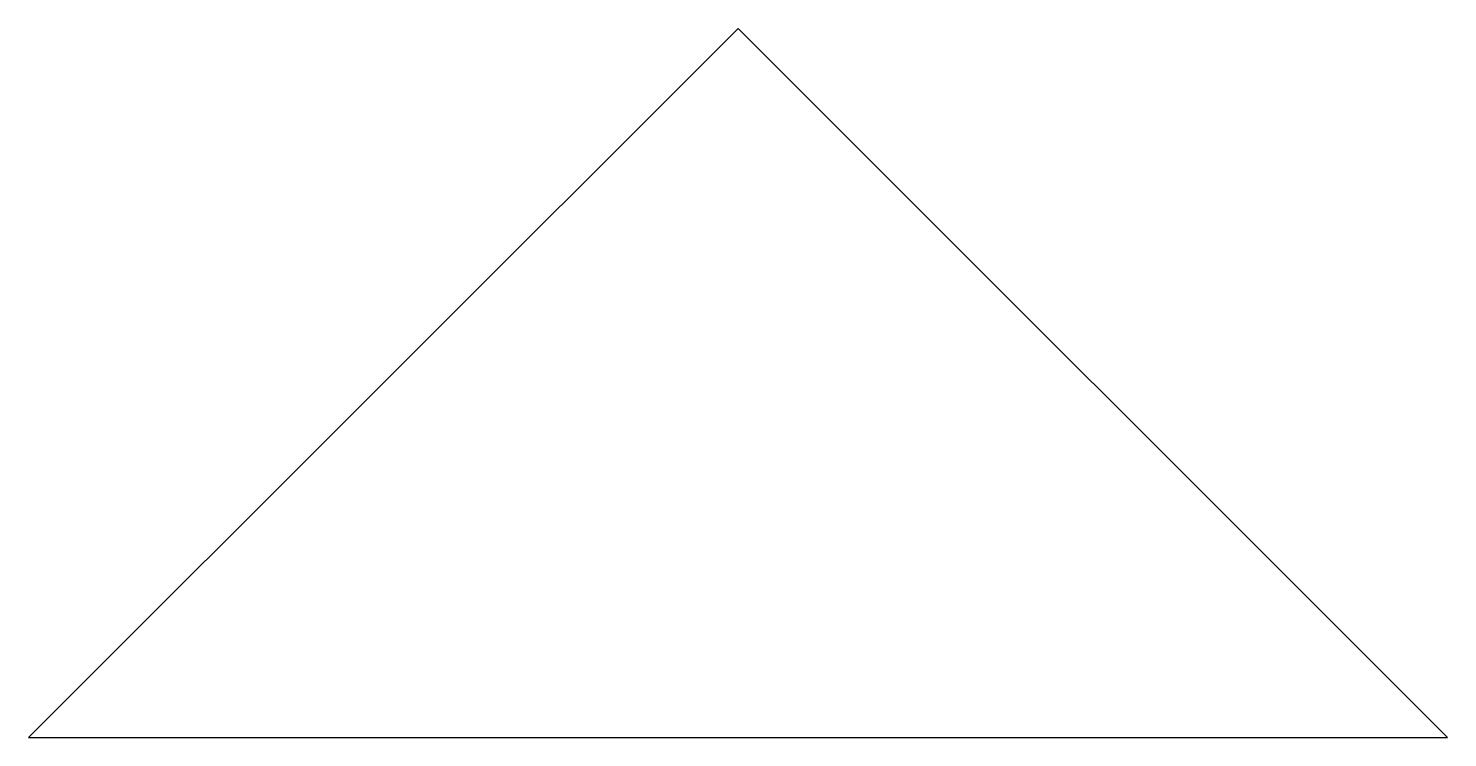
# Model space of a CAD drawing. Header units: millimetres. Extents: x -9.5 to 9.5, y 9.5 to 19.
import ezdxf

# ---------------------------------------------------------------- set-up
doc = ezdxf.new("R2010")
doc.units = ezdxf.units.MM

msp = doc.modelspace()

# ---------------------------------------------------------------- linework, layer by layer
for p, q in [((-9.5, 9.5), (0, 19)), ((0, 19), (9.5, 9.5)), ((-9.5, 9.5), (9.5, 9.5))]:
    msp.add_line(p, q)

doc.saveas('drawing.dxf')
